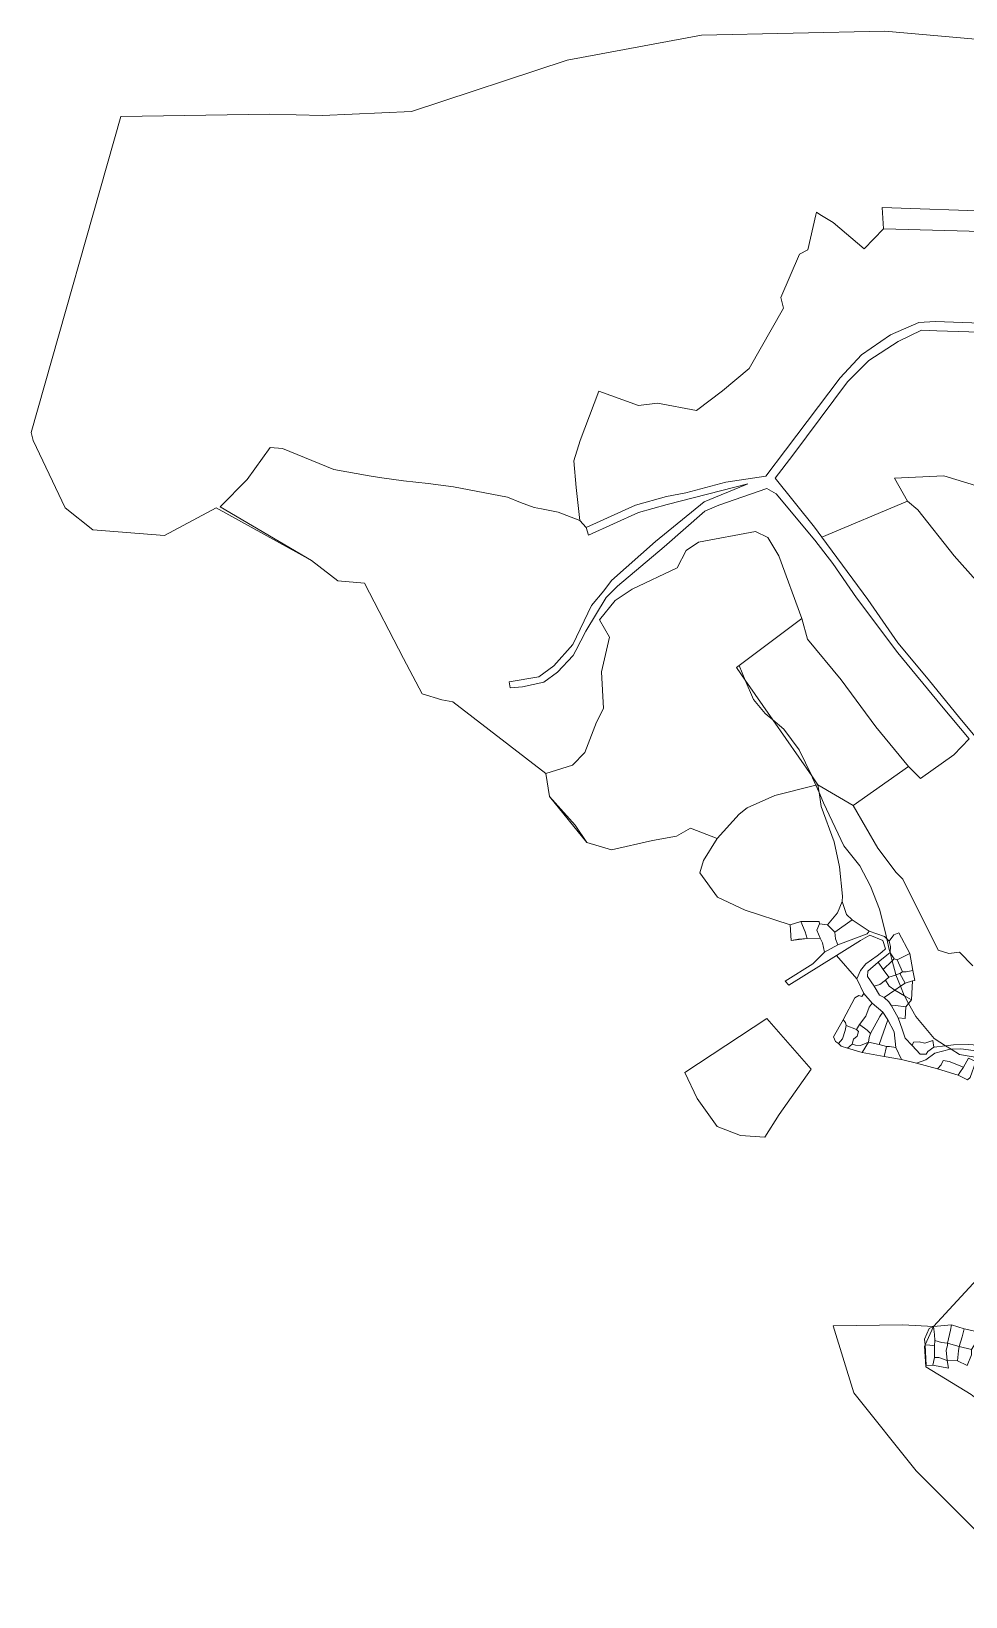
# Model space of a CAD drawing. Header units: metres. Extents: x 542555 to 550520, y 1840485 to 1846995.
# Drawn here: x 547102 to 547545, y 1844021 to 1844763 of the extents above; entities that cross this region are included whole.
import ezdxf

# ---------------------------------------------------------------- set-up
doc = ezdxf.new("R2010")
doc.units = ezdxf.units.M
doc.header["$MEASUREMENT"] = 0
doc.layers.add('Level 30', color=7, linetype='Continuous', lineweight=0)

msp = doc.modelspace()

# ---------------------------------------------------------------- linework, layer by layer
at = {"layer": 'Level 30', "color": 7, "linetype": 'Continuous', "lineweight": 0, "flags": 128}
for points in [[(547559.64, 1844677.36), (547505.44, 1844679.2), (547506.12, 1844669.07), (547496.85, 1844659.64), (547482.28, 1844672.06), (547475.9772, 1844675.9844), (547474.33, 1844677.01), (547474.0344, 1844675.7067), (547470.27, 1844659.11), (547466.25, 1844657.06), (547457.46, 1844636.58), (547458.71, 1844631.48), (547442.43, 1844602.97), (547429.87, 1844592.42), (547417.45, 1844583.06), (547398.94, 1844586.45), (547389.96, 1844585.48), (547371.29, 1844592.27), (547362.43, 1844568.89), (547359.46, 1844559.17), (547360.42, 1844546.5), (547362.29, 1844530.88), (547351.92, 1844534.84), (547344.1269, 1844536.4), (547340.58, 1844537.11), (547334.1, 1844539.38), (547327.94, 1844541.97), (547302.34, 1844546.83), (547290.35, 1844548.46), (547278.69, 1844549.75), (547268.513, 1844551.1752), (547262.48, 1844552.02), (547245.73, 1844555.13), (547221.42, 1844565.11), (547215.52, 1844565.52), (547204.68, 1844550.35), (547191.94, 1844537.46), (547235.18, 1844511.97), (547189.89, 1844536.9), (547165.42, 1844523.85), (547131.47, 1844526.47), (547118.4, 1844536.86), (547103.35, 1844568.87), (547102.41, 1844572.64), (547144.74, 1844722.38), (547215.45, 1844723.42), (547240.32, 1844722.76), (547282.5, 1844724.78), (547356.2, 1844748.96), (547419.78, 1844760.95), (547506.77, 1844762.71), (547571.15, 1844757.03)], [(547552.26, 1844624.46), (547530.52, 1844625.27), (547522.84, 1844624.77), (547509.31, 1844618.97), (547495.61, 1844609.45), (547485.47, 1844598.52), (547459.7, 1844564.17), (547450.37, 1844551.88), (547431.37, 1844549.16), (547412.5, 1844544.01), (547403.28, 1844542.25), (547388.56, 1844538.14), (547365.3, 1844527.56), (547362.29, 1844530.88), (547360.42, 1844546.5), (547359.46, 1844559.17), (547362.43, 1844568.89), (547371.29, 1844592.27), (547389.96, 1844585.48), (547398.94, 1844586.45), (547417.45, 1844583.06), (547429.87, 1844592.42), (547442.43, 1844602.97), (547458.71, 1844631.48), (547457.46, 1844636.58), (547466.25, 1844657.06), (547470.27, 1844659.11), (547474.0344, 1844675.7067), (547474.33, 1844677.01), (547475.9772, 1844675.9844), (547482.28, 1844672.06), (547496.85, 1844659.64), (547506.12, 1844669.07), (547558.28, 1844667.76)], [(547559.99, 1844491.08), (547539.51, 1844514.11), (547522.35, 1844536.04), (547517.49, 1844540.01), (547511.32, 1844551.05), (547534.61, 1844552.08), (547559, 1844544.6)], [(547548.33, 1844319.88), (547541.99, 1844326.4), (547537.07, 1844325.76), (547531.93, 1844327.3), (547515.29, 1844360.91), (547511.99, 1844364.12), (547503.36, 1844375.73), (547491.73, 1844395.8), (547517.94, 1844414.32), (547523.53, 1844408.65), (547539.4, 1844419.96), (547546.65, 1844427.48)], [(547546.36, 1844282.61), (547539.23, 1844282.43), (547535.5041, 1844282.0196), (547530.04, 1844285.42), (547521.31, 1844295.92), (547517.9285, 1844302.1038), (547519.26, 1844303.79), (547519.74, 1844312.83), (547520.91, 1844313.02), (547519.98, 1844317.72), (547518.54, 1844325.68), (547513.4, 1844335.52), (547510.91, 1844334.54), (547508.82, 1844331.59), (547507.6344, 1844332.76), (547507.01, 1844335.54), (547504.1, 1844346.71), (547499.87, 1844357.73), (547494.86, 1844367.32), (547487.3, 1844376.72), (547477.7, 1844397.1), (547475.5872, 1844401.9648), (547475.01, 1844405.72), (547491.73, 1844395.8), (547491.73, 1844395.8), (547503.36, 1844375.73), (547511.99, 1844364.12), (547515.29, 1844360.91), (547531.93, 1844327.3), (547537.07, 1844325.76), (547541.99, 1844326.4), (547548.33, 1844319.88)], [(547546.33, 1844276.19), (547543.89, 1844271.92), (547537.21, 1844274.55), (547534.26, 1844275.06), (547533.3, 1844273.05), (547531.7, 1844271.08), (547521.7217, 1844273.7206), (547526.09, 1844275.31), (547530.42, 1844278.46), (547537.59, 1844280.42), (547538.0429, 1844280.4397), (547542.14, 1844277.89), (547555.82, 1844275.58)], [(547547.64, 1844116.79), (547526.1, 1844129.86), (547525.44, 1844139.66), (547525.7878, 1844140.4058), (547525.8, 1844140.29), (547526.31, 1844130.56), (547529.49, 1844130.74), (547536.85, 1844129.21), (547536.21, 1844132.92), (547541.18, 1844132.68), (547545.66, 1844130.49)]]:
    msp.add_lwpolyline(points, dxfattribs=at)
for points in [[(547611.5, 1844717.98), (547654.33, 1844646.32), (547635.92, 1844636.29), (547608.71, 1844678.11), (547592.86, 1844670.23), (547565.91, 1844656.91), (547560.4017, 1844664.7428), (547558.28, 1844667.76), (547506.12, 1844669.07), (547505.44, 1844679.2), (547559.64, 1844677.36), (547559.642, 1844677.3613), (547575.28, 1844687.6), (547594.19, 1844700.27), (547611.5, 1844717.98)], [(547511.32, 1844551.05), (547517.49, 1844540.01), (547476.89, 1844522.96), (547473.32, 1844527.8), (547454.8, 1844550.99), (547463.1, 1844561.86), (547489, 1844596.55), (547499.12, 1844606.73), (547513.06, 1844615.76), (547524.13, 1844621.08), (547531.4, 1844620.75), (547551.5, 1844620.23), (547553.89, 1844618.52), (547560.4703, 1844607.1183), (547568.93, 1844592.46), (547584.3, 1844566.59), (547589.02, 1844562.07), (547588.2076, 1844560.7028), (547587.38, 1844559.31), (547581.89, 1844558.34), (547559, 1844544.6), (547534.61, 1844552.08), (547511.32, 1844551.05)], [(547523.53, 1844408.65), (547517.94, 1844414.32), (547502.48, 1844433.23), (547485.99, 1844455.35), (547470.13, 1844474.64), (547467.45, 1844484.52), (547456.43, 1844514.13), (547451.27, 1844522.87), (547445.51, 1844525.75), (547418.43, 1844520.72), (547412.64, 1844516.63), (547408.37, 1844508.53), (547387.02, 1844498.41), (547378.93, 1844493.09), (547371.49, 1844483.93), (547376.26, 1844475.7), (547372.42, 1844459.2), (547373.36, 1844441.77), (547370.1, 1844435.4), (547364.63, 1844421.03), (547358.7, 1844415.04), (547346.11, 1844411), (547302.02, 1844445), (547296.8, 1844445.87), (547287.5, 1844448.73), (547278.69, 1844465.52), (547260.16, 1844501.3), (547247.58, 1844502.31), (547235.18, 1844511.97), (547191.94, 1844537.46), (547204.68, 1844550.35), (547215.52, 1844565.52), (547221.42, 1844565.11), (547245.73, 1844555.13), (547262.48, 1844552.02), (547268.513, 1844551.1752), (547278.69, 1844549.75), (547290.35, 1844548.46), (547302.34, 1844546.83), (547327.94, 1844541.97), (547334.1, 1844539.38), (547340.58, 1844537.11), (547344.1269, 1844536.4), (547351.92, 1844534.84), (547362.29, 1844530.88), (547365.3, 1844527.56), (547366.38, 1844523.98), (547390.08, 1844534.64), (547403.62, 1844538.49), (547441.74, 1844548.32), (547440.73, 1844547.83), (547421.17, 1844539.72), (547398.01, 1844520.93), (547377.23, 1844502.5), (547373.62, 1844497.56), (547367.78, 1844490.65), (547358.84, 1844472.09), (547349.92, 1844462.07), (547342.77, 1844456.88), (547328.75, 1844454.46), (547329.25, 1844451.64), (547335.02, 1844452.14), (547345.14, 1844454.32), (547351.66, 1844458.98), (547359.07, 1844467), (547360.26, 1844469.37), (547365.04, 1844478.51), (547374.68, 1844494.39), (547380.08, 1844499.75), (547402.12, 1844518.5), (547421.43, 1844535.37), (547428.02, 1844538.21), (547450.8, 1844546.06), (547455.15, 1844543.57), (547473.5, 1844521.54), (547482.06, 1844510.62), (547493.24, 1844494.28), (547512.78, 1844468.17), (547533.58, 1844443.13), (547546.65, 1844427.48), (547539.4, 1844419.96), (547523.53, 1844408.65)], [(547599.88, 1844417.35), (547573.47, 1844419.38), (547558.52, 1844420.24), (547555.05, 1844421.95), (547542.24, 1844437.3), (547527.24, 1844455.66), (547512.79, 1844472.9), (547498.61, 1844493.48), (547476.89, 1844522.96), (547517.49, 1844540.01), (547522.35, 1844536.04), (547539.51, 1844514.11), (547559.99, 1844491.08), (547564.28, 1844486.02), (547579.04, 1844467.44), (547591.4, 1844446.67), (547597.88, 1844425.93), (547599.88, 1844417.35)], [(547437.74, 1844391.74), (547427.22, 1844380.25), (547414.72, 1844385.06), (547408.01, 1844381.3), (547396.71, 1844379.36), (547377.22, 1844374.89), (547365.5, 1844378.3), (547360.09, 1844386.62), (547347.89, 1844400.18), (547346.11, 1844411), (547358.7, 1844415.04), (547364.63, 1844421.03), (547370.1, 1844435.4), (547373.36, 1844441.77), (547372.42, 1844459.2), (547376.26, 1844475.7), (547371.49, 1844483.93), (547378.93, 1844493.09), (547387.02, 1844498.41), (547408.37, 1844508.53), (547412.64, 1844516.63), (547418.43, 1844520.72), (547445.51, 1844525.75), (547451.27, 1844522.87), (547456.43, 1844514.13), (547467.45, 1844484.52), (547437.6626, 1844462.1626), (547436.42, 1844461.23), (547440.5807, 1844455.2451), (547444.43, 1844446.12), (547450.05, 1844439.45), (547453.6191, 1844436.4899), (547472.0608, 1844409.9623), (547472.51, 1844409.05), (547474.0607, 1844405.4795), (547454.6, 1844400.55), (547441.44, 1844394.73), (547437.74, 1844391.74)], [(547467.45, 1844484.52), (547470.13, 1844474.64), (547485.99, 1844455.35), (547502.48, 1844433.23), (547517.94, 1844414.32), (547491.73, 1844395.8), (547475.01, 1844405.72), (547472.0608, 1844409.9623), (547466.04, 1844422.19), (547458.9, 1844432.11), (547453.6191, 1844436.4899), (547440.5807, 1844455.2451), (547437.6626, 1844462.1626), (547467.45, 1844484.52)], [(547436.42, 1844461.23), (547437.6626, 1844462.1626), (547440.5807, 1844455.2451), (547436.42, 1844461.23)], [(547444.43, 1844446.12), (547440.5807, 1844455.2451), (547453.6191, 1844436.4899), (547450.05, 1844439.45), (547444.43, 1844446.12)], [(547453.6191, 1844436.4899), (547458.9, 1844432.11), (547466.04, 1844422.19), (547472.0608, 1844409.9623), (547453.6191, 1844436.4899)], [(547475.5872, 1844401.9648), (547476.59, 1844395.44), (547482.63, 1844378.63), (547485.22, 1844366.87), (547486.67, 1844352.88), (547486.54, 1844350.36), (547484.26, 1844344.96), (547479.59, 1844339.37), (547475.82, 1844339.8), (547475.62, 1844340.92), (547466.97, 1844340.86), (547461.82, 1844339.29), (547440.55, 1844346.21), (547427.42, 1844352.42), (547419.03, 1844363.92), (547420.76, 1844369.82), (547427.22, 1844380.25), (547437.74, 1844391.74), (547441.44, 1844394.73), (547454.6, 1844400.55), (547474.0607, 1844405.4795), (547475.5872, 1844401.9648)], [(547475.01, 1844405.72), (547474.0607, 1844405.4795), (547472.51, 1844409.05), (547472.0608, 1844409.9623), (547475.01, 1844405.72)], [(547475.01, 1844405.72), (547475.5872, 1844401.9648), (547474.0607, 1844405.4795), (547475.01, 1844405.72)], [(547365.5, 1844378.3), (547347.89, 1844400.18), (547360.09, 1844386.62), (547365.5, 1844378.3)], [(547506.53, 1844333.85), (547499.24, 1844336.28), (547491.27, 1844341.67), (547488.59, 1844344.21), (547486.54, 1844350.36), (547486.67, 1844352.88), (547485.22, 1844366.87), (547482.63, 1844378.63), (547476.59, 1844395.44), (547475.5872, 1844401.9648), (547477.7, 1844397.1), (547487.3, 1844376.72), (547494.86, 1844367.32), (547499.87, 1844357.73), (547504.1, 1844346.71), (547507.01, 1844335.54), (547507.6344, 1844332.76), (547506.53, 1844333.85)], [(547491.27, 1844341.67), (547482.98, 1844335.86), (547479.59, 1844339.37), (547484.26, 1844344.96), (547486.54, 1844350.36), (547488.59, 1844344.21), (547491.27, 1844341.67)], [(547466.97, 1844340.86), (547468.89, 1844335.97), (547469.96, 1844332.92), (547465.86, 1844332.53), (547462.3, 1844331.96), (547461.82, 1844339.29), (547466.97, 1844340.86)], [(547476.09, 1844333.03), (547469.96, 1844332.92), (547468.89, 1844335.97), (547466.97, 1844340.86), (547475.62, 1844340.92), (547475.82, 1844339.8), (547474.53, 1844336.73), (547476.09, 1844333.03)], [(547482.98, 1844335.86), (547483.34, 1844332.65), (547484.5, 1844329.8), (547478.05, 1844326.37), (547477.23, 1844330.74), (547476.09, 1844333.03), (547474.53, 1844336.73), (547475.82, 1844339.8), (547479.59, 1844339.37), (547482.98, 1844335.86)], [(547491.27, 1844341.67), (547499.24, 1844336.28), (547498.27, 1844335.1), (547493.3, 1844333.15), (547484.5, 1844329.8), (547483.34, 1844332.65), (547482.98, 1844335.86), (547491.27, 1844341.67)], [(547530.42, 1844278.46), (547526.09, 1844275.31), (547521.7217, 1844273.7206), (547521.72, 1844273.72), (547514.62, 1844275.6), (547511.91, 1844281.28), (547511.15, 1844288.64), (547508.1, 1844294.36), (547505.68, 1844297.9), (547500.66, 1844302.2), (547496.72, 1844306.77), (547493.38, 1844313.71), (547495.15, 1844317.73), (547497.74, 1844320.86), (547503.1, 1844324.59), (547505.26, 1844326.4), (547507.08, 1844328.03), (547505.72, 1844331.86), (547499.56, 1844334.38), (547495.19, 1844331.9), (547483.74, 1844324.78), (547461.24, 1844310.79), (547459.43, 1844312.7), (547472.66, 1844320.81), (547478.05, 1844326.37), (547484.5, 1844329.8), (547493.3, 1844333.15), (547498.27, 1844335.1), (547499.24, 1844336.28), (547506.53, 1844333.85), (547507.6344, 1844332.76), (547508.78, 1844327.66), (547509.1623, 1844326.1977), (547509.16, 1844326.16), (547507.62, 1844324.9), (547503.48, 1844321.67), (547498.6, 1844317.38), (547498.43, 1844314.85), (547501.71, 1844310.33), (547504.17, 1844305.93), (547506.31, 1844304.95), (547508.64, 1844302.91), (547509.91, 1844300.96), (547512.94, 1844295.33), (547514.96, 1844289.94), (547516.28, 1844285.6), (547519.61, 1844282.12), (547523.48, 1844277.99), (547526.24, 1844278.09), (547527.01, 1844279.36), (547529.97, 1844281.41), (547535.5041, 1844282.0196), (547538.0429, 1844280.4397), (547537.59, 1844280.42), (547530.42, 1844278.46)], [(547469.96, 1844332.92), (547462.3, 1844331.96), (547465.86, 1844332.53), (547469.96, 1844332.92)], [(547507.08, 1844328.03), (547505.26, 1844326.4), (547503.1, 1844324.59), (547497.74, 1844320.86), (547495.15, 1844317.73), (547493.38, 1844313.71), (547483.74, 1844324.78), (547495.19, 1844331.9), (547499.56, 1844334.38), (547505.72, 1844331.86), (547507.08, 1844328.03)], [(547509.34, 1844329.14), (547509.1623, 1844326.1977), (547508.78, 1844327.66), (547507.6344, 1844332.76), (547508.82, 1844331.59), (547509.34, 1844329.14)], [(547518.54, 1844325.68), (547512.53, 1844322.78), (547511.14, 1844323.24), (547509.1797, 1844326.1309), (547509.1623, 1844326.1977), (547509.34, 1844329.14), (547508.82, 1844331.59), (547510.91, 1844334.54), (547513.4, 1844335.52), (547518.54, 1844325.68)], [(547510.1775, 1844322.3142), (547505.9, 1844318.2), (547503.48, 1844321.67), (547507.62, 1844324.9), (547509.16, 1844326.16), (547509.1797, 1844326.1309), (547510.1775, 1844322.3142)], [(547511.14, 1844323.24), (547510.1775, 1844322.3142), (547509.1797, 1844326.1309), (547511.14, 1844323.24)], [(547518.54, 1844325.68), (547519.98, 1844317.72), (547516.83, 1844317.11), (547515.14, 1844317.09), (547512.53, 1844322.78), (547518.54, 1844325.68)], [(547508.53, 1844314.6), (547507.04, 1844313.11), (547504.38, 1844311.14), (547501.71, 1844310.33), (547498.43, 1844314.85), (547498.6, 1844317.38), (547503.48, 1844321.67), (547505.9, 1844318.2), (547508.53, 1844314.6)], [(547511.68, 1844315.48), (547508.53, 1844314.6), (547505.9, 1844318.2), (547510.1775, 1844322.3142), (547511.87, 1844315.84), (547511.9741, 1844315.5807), (547511.68, 1844315.48)], [(547515.14, 1844317.09), (547513.87, 1844316.23), (547511.9741, 1844315.5807), (547511.87, 1844315.84), (547510.1775, 1844322.3142), (547511.14, 1844323.24), (547512.53, 1844322.78), (547515.14, 1844317.09)], [(547519.98, 1844317.72), (547520.91, 1844313.02), (547519.74, 1844312.83), (547516.25, 1844311.69), (547513.87, 1844316.23), (547515.14, 1844317.09), (547516.83, 1844317.11), (547519.98, 1844317.72)], [(547507.04, 1844313.11), (547508.72, 1844310.23), (547511.4, 1844308.41), (547506.31, 1844304.95), (547504.17, 1844305.93), (547501.71, 1844310.33), (547504.38, 1844311.14), (547507.04, 1844313.11)], [(547514.1153, 1844310.2463), (547511.4, 1844308.41), (547508.72, 1844310.23), (547507.04, 1844313.11), (547508.53, 1844314.6), (547511.68, 1844315.48), (547511.9741, 1844315.5807), (547514.1153, 1844310.2463)], [(547515.9391, 1844305.742), (547511.4, 1844308.41), (547514.1153, 1844310.2463), (547515.88, 1844305.85), (547515.9391, 1844305.742)], [(547516.25, 1844311.69), (547514.1153, 1844310.2463), (547511.9741, 1844315.5807), (547513.87, 1844316.23), (547516.25, 1844311.69)], [(547519.74, 1844312.83), (547519.26, 1844303.79), (547515.9391, 1844305.742), (547515.88, 1844305.85), (547514.1153, 1844310.2463), (547516.25, 1844311.69), (547519.74, 1844312.83)], [(547497.73, 1844296.04), (547494.66, 1844292.06), (547493.35, 1844289.7), (547488.33, 1844291.71), (547488.09, 1844293), (547486.88, 1844294.3), (547492.47, 1844304.73), (547494.32, 1844305.8), (547495.79, 1844305.32), (547496.72, 1844306.77), (547500.66, 1844302.2), (547499.23, 1844300.33), (547497.73, 1844296.04)], [(547504.32, 1844295.85), (547499.9, 1844287.78), (547498.29, 1844289.43), (547494.66, 1844292.06), (547497.73, 1844296.04), (547499.23, 1844300.33), (547500.66, 1844302.2), (547505.68, 1844297.9), (547504.32, 1844295.85)], [(547517.9285, 1844302.1038), (547516.67, 1844300.51), (547511.67, 1844301.15), (547509.91, 1844300.96), (547508.64, 1844302.91), (547506.31, 1844304.95), (547511.4, 1844308.41), (547515.9391, 1844305.742), (547517.9285, 1844302.1038)], [(547535.5041, 1844282.0196), (547529.97, 1844281.41), (547529.46, 1844284.45), (547525.6, 1844283.21), (547522.95, 1844283.87), (547520.2, 1844283.77), (547519.61, 1844282.12), (547516.28, 1844285.6), (547514.96, 1844289.94), (547512.94, 1844295.33), (547516.29, 1844294.92), (547516.67, 1844300.51), (547517.9285, 1844302.1038), (547521.31, 1844295.92), (547530.04, 1844285.42), (547535.5041, 1844282.0196)], [(547515.9391, 1844305.742), (547519.26, 1844303.79), (547517.9285, 1844302.1038), (547515.9391, 1844305.742)], [(547471.84, 1844270.98), (547456.72, 1844249.5), (547449.9, 1844238.72), (547438.29, 1844239.56), (547427.31, 1844243.71), (547417.77, 1844257.01), (547411.98, 1844269.44), (547450.77, 1844294.99), (547471.84, 1844270.98)], [(547486.67, 1844285.3), (547484.77, 1844283.15), (547483.25, 1844284.1), (547482.4, 1844286.2), (547486.88, 1844294.3), (547488.09, 1844293), (547488.33, 1844291.71), (547487.87, 1844289.33), (547486.67, 1844285.3)], [(547508.1, 1844294.36), (547503.99, 1844282.68), (547499.03, 1844283.69), (547499.31, 1844285.94), (547499.9, 1844287.78), (547504.32, 1844295.85), (547505.68, 1844297.9), (547508.1, 1844294.36)], [(547508.91, 1844281.72), (547507.44, 1844281.69), (547503.99, 1844282.68), (547508.1, 1844294.36), (547511.15, 1844288.64), (547511.91, 1844281.28), (547508.91, 1844281.72)], [(547509.91, 1844300.96), (547511.67, 1844301.15), (547516.67, 1844300.51), (547516.29, 1844294.92), (547512.94, 1844295.33), (547509.91, 1844300.96)], [(547491.9, 1844285.18), (547491.27, 1844282.75), (547489.07, 1844280.93), (547486.07, 1844281.92), (547484.77, 1844283.15), (547486.67, 1844285.3), (547487.87, 1844289.33), (547488.33, 1844291.71), (547493.35, 1844289.7), (547494.24, 1844288.85), (547493.64, 1844286.55), (547491.9, 1844285.18)], [(547499.31, 1844285.94), (547499.03, 1844283.69), (547495.09, 1844282.23), (547492.86, 1844282.26), (547491.27, 1844282.75), (547491.9, 1844285.18), (547493.64, 1844286.55), (547494.24, 1844288.85), (547493.35, 1844289.7), (547494.66, 1844292.06), (547498.29, 1844289.43), (547499.9, 1844287.78), (547499.31, 1844285.94)], [(547491.27, 1844282.75), (547492.86, 1844282.26), (547495.09, 1844282.23), (547499.03, 1844283.69), (547495.92, 1844278.78), (547489.07, 1844280.93), (547491.27, 1844282.75)], [(547506.3706, 1844277.0028), (547506.37, 1844277), (547495.92, 1844278.78), (547499.03, 1844283.69), (547503.99, 1844282.68), (547507.44, 1844281.69), (547506.3706, 1844277.0028)], [(547514.62, 1844275.6), (547506.37, 1844277), (547506.3706, 1844277.0028), (547507.44, 1844281.69), (547508.91, 1844281.72), (547511.91, 1844281.28), (547514.62, 1844275.6)], [(547519.61, 1844282.12), (547520.2, 1844283.77), (547522.95, 1844283.87), (547525.6, 1844283.21), (547529.46, 1844284.45), (547529.97, 1844281.41), (547527.01, 1844279.36), (547526.24, 1844278.09), (547523.48, 1844277.99), (547519.61, 1844282.12)], [(547557.07, 1844282.42), (547559.9676, 1844277.6242), (547556.491, 1844275.9107), (547556.39, 1844276.33), (547552.01, 1844278.29), (547548.75, 1844279.78), (547542.66, 1844280.64), (547538.0429, 1844280.4397), (547535.5041, 1844282.0196), (547539.23, 1844282.43), (547546.36, 1844282.61), (547550.77, 1844282.32), (547553.98, 1844282.66), (547557.07, 1844282.42)], [(547552.01, 1844278.29), (547556.39, 1844276.33), (547556.491, 1844275.9107), (547555.82, 1844275.58), (547542.14, 1844277.89), (547538.0429, 1844280.4397), (547542.66, 1844280.64), (547548.75, 1844279.78), (547552.01, 1844278.29)], [(547531.7, 1844271.08), (547533.3, 1844273.05), (547534.26, 1844275.06), (547537.21, 1844274.55), (547543.89, 1844271.92), (547542.24, 1844269.42), (547541.41, 1844268.09), (547531.7, 1844271.08)], [(547543.89, 1844271.92), (547546.33, 1844276.19), (547549.83, 1844274.55), (547547.14, 1844267.04), (547545.92, 1844265.86), (547541.41, 1844268.09), (547542.24, 1844269.42), (547543.89, 1844271.92)], [(547602.4, 1844134.93), (547597.61, 1844133.4), (547592.39, 1844132.42), (547589.14, 1844134.05), (547578.79, 1844137.63), (547567.24, 1844137.34), (547562.04, 1844138.66), (547560.13, 1844139.73), (547556.72, 1844143.47), (547552.24, 1844146.2), (547544.32, 1844147.86), (547538.25, 1844149.75), (547529.8, 1844149.01), (547553.99, 1844175.34), (547562.14, 1844174.45), (547574.92, 1844176.53), (547585.8, 1844174.92), (547592.23, 1844171.66), (547594.9, 1844167.46), (547599.76, 1844164.55), (547601.34, 1844153.14), (547602.4, 1844134.93)], [(547580.9119, 1844097.399), (547582.89, 1844097.19), (547636.8, 1844067.73), (547598.55, 1844020.99), (547557.68, 1844044.39), (547521.53, 1844080.56), (547492.08, 1844117.62), (547482.26, 1844149.33), (547515.28, 1844149.77), (547529.8, 1844149.01), (547527.62, 1844147.99), (547525.51, 1844143.04), (547525.7878, 1844140.4058), (547525.44, 1844139.66), (547526.1, 1844129.86), (547547.64, 1844116.79), (547570.49, 1844098.5), (547580.9119, 1844097.399)], [(547529.8, 1844149.01), (547525.7878, 1844140.4058), (547525.51, 1844143.04), (547527.62, 1844147.99), (547529.8, 1844149.01)], [(547530.32, 1844142.33), (547530.15, 1844139.92), (547528, 1844140.19), (547525.8, 1844140.29), (547525.7878, 1844140.4058), (547529.8, 1844149.01), (547530.28, 1844145.22), (547530.32, 1844142.33)], [(547529.8, 1844149.01), (547538.25, 1844149.75), (547537.72, 1844147.23), (547536.38, 1844141.13), (547533.52, 1844141.45), (547530.32, 1844142.33), (547530.28, 1844145.22), (547529.8, 1844149.01)], [(547538.25, 1844149.75), (547544.32, 1844147.86), (547543.32, 1844144.09), (547541.93, 1844139.46), (547540.11, 1844139.94), (547536.38, 1844141.13), (547537.72, 1844147.23), (547538.25, 1844149.75)], [(547544.32, 1844147.86), (547552.24, 1844146.2), (547551.41, 1844143.78), (547547.7, 1844138.12), (547541.93, 1844139.46), (547543.32, 1844144.09), (547544.32, 1844147.86)], [(547530.27, 1844134.29), (547529.49, 1844130.74), (547526.31, 1844130.56), (547525.8, 1844140.29), (547528, 1844140.19), (547530.15, 1844139.92), (547530.27, 1844134.29)], [(547530.32, 1844142.33), (547533.52, 1844141.45), (547536.38, 1844141.13), (547536.31, 1844140.06), (547535.71, 1844137.86), (547536.21, 1844132.92), (547532.28, 1844134.31), (547530.27, 1844134.29), (547530.15, 1844139.92), (547530.32, 1844142.33)], [(547536.38, 1844141.13), (547540.11, 1844139.94), (547541.93, 1844139.46), (547541.65, 1844137.47), (547541.18, 1844132.68), (547536.21, 1844132.92), (547535.71, 1844137.86), (547536.31, 1844140.06), (547536.38, 1844141.13)], [(547541.93, 1844139.46), (547547.7, 1844138.12), (547547.68, 1844135.58), (547545.66, 1844130.49), (547541.18, 1844132.68), (547541.65, 1844137.47), (547541.93, 1844139.46)], [(547536.85, 1844129.21), (547529.49, 1844130.74), (547530.27, 1844134.29), (547532.28, 1844134.31), (547536.21, 1844132.92), (547536.85, 1844129.21)]]:
    msp.add_lwpolyline(points, close=True, dxfattribs=at)

doc.saveas('drawing.dxf')
